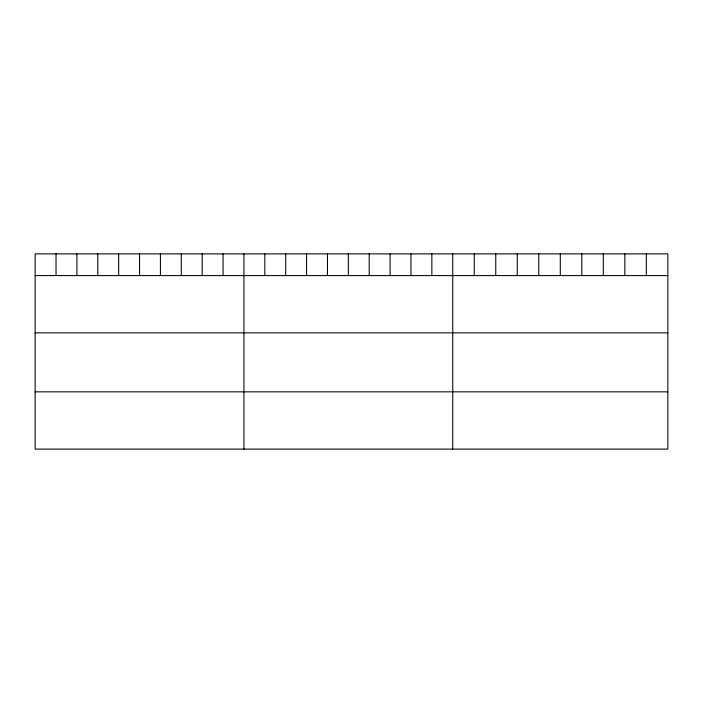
<?xml version="1.0" encoding="UTF-8"?>
<svg xmlns="http://www.w3.org/2000/svg" width="703" height="703" viewBox="0 0 703 703"><rect width="100%" height="100%" fill="white"/><g stroke="black" fill="none" stroke-linecap="round" stroke-linejoin="round"><path stroke-width="1.05" d="M667.85 275.585L667.85 449.103L35.15 449.103L35.15 253.897L667.85 253.897L667.85 275.585L35.15 275.585M35.15 332.844L667.85 332.844M35.15 391.843L667.85 391.843M646.338 253.897L646.338 275.585M624.826 253.897L624.826 275.585M603.315 253.897L603.315 275.585M581.803 253.897L581.803 275.585M560.291 253.897L560.291 275.585M538.779 253.897L538.779 275.585M517.267 253.897L517.267 275.585M495.756 253.897L495.756 275.585M474.244 253.897L474.244 275.585M452.732 253.897L452.732 449.103M431.853 253.897L431.853 275.585M410.974 253.897L410.974 275.585M390.095 253.897L390.095 275.585M369.216 253.897L369.216 275.585M348.337 253.897L348.337 275.585M327.457 253.897L327.457 275.585M306.578 253.897L306.578 275.585M285.699 253.897L285.699 275.585M264.82 253.897L264.82 275.585M243.941 253.897L243.941 449.103M223.062 253.897L223.062 275.585M202.183 253.897L202.183 275.585M181.304 253.897L181.304 275.585M160.425 253.897L160.425 275.585M139.546 253.897L139.546 275.585M118.666 253.897L118.666 275.585M97.787 253.897L97.787 275.585M76.908 253.897L76.908 275.585M56.029 253.897L56.029 275.585"/></g></svg>
